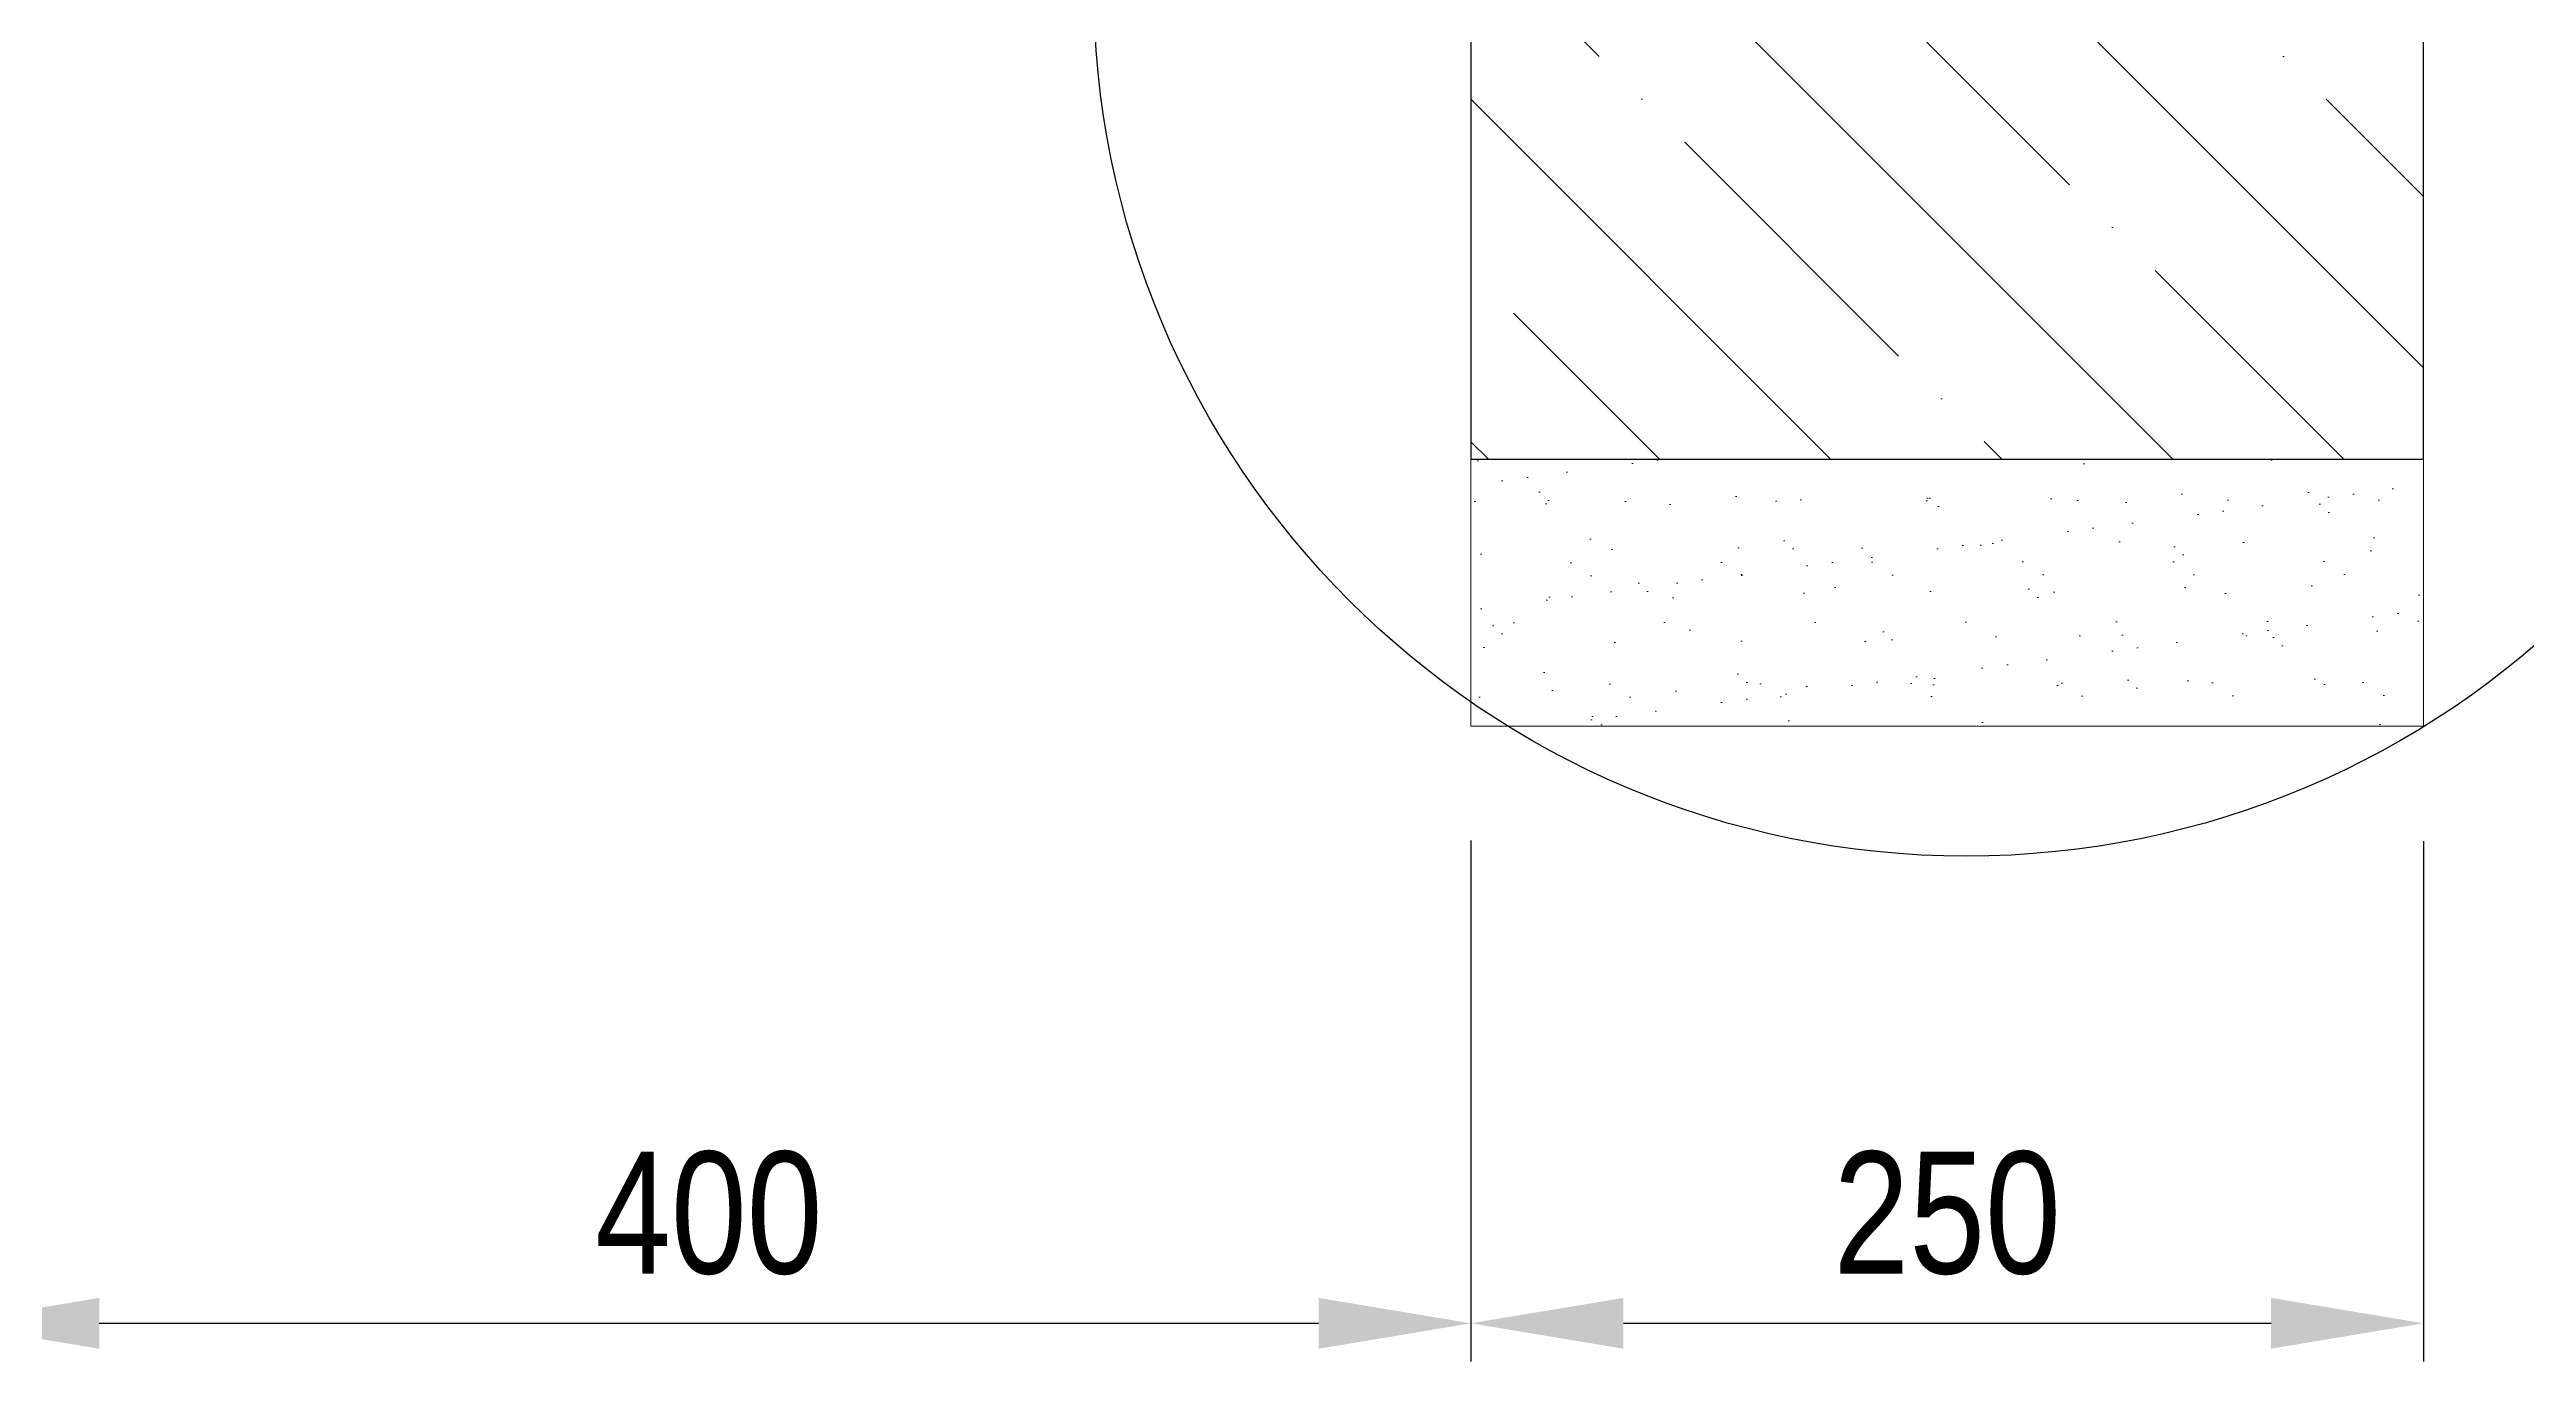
# Model space of a CAD drawing. Header units: millimetres. Extents: x 5064 to 11004, y 3085 to 7285.
# Drawn here: x 7805 to 8455, y 5074 to 5418 of the extents above; entities that cross this region are included whole.
import ezdxf

# ---------------------------------------------------------------- set-up
doc = ezdxf.new("R2010")
doc.units = ezdxf.units.MM
doc.header["$LTSCALE"] = 0.3
doc.layers.add('SRAFY', color=251, linetype='Continuous', lineweight=13)
doc.styles.add('SEACAD_Arial', font='arial.ttf', dxfattribs={"width": 0.8})
doc.dimstyles.new('ISO-25', dxfattribs={"dimtxt": 1.6, "dimasz": 2, "dimexe": 0.5, "dimexo": 1.5, "dimtad": 1, "dimdec": 0, "dimtxsty": 'SEACAD_Arial', "dimcen": 2, "dimadec": 0, "dimazin": 0, "dimtfac": 1, "dimtdec": 0, "dimtmove": 0, "dimatfit": 3, "dimfxl": 1, "dimarcsym": 0})

# ---------------------------------------------------------------- blocks, each defined once
blk = doc.blocks.new('*D136')
at = {"color": 0, "lineweight": -2, "transparency": 16777216}
for p, q in [((8457.95, 5560.5), (8643.9, 5560.5)), ((8633.9, 5520.5), (8633.9, 5350.51)), ((8457.93, 5310.51), (8643.9, 5310.51))]:
    blk.add_line(p, q, dxfattribs=at)
at = {"color": 0, "transparency": 16777216}
for points in [[(8627.24, 5520.5), (8640.57, 5520.5), (8633.9, 5560.5)], [(8627.24, 5350.51), (8640.57, 5350.51), (8633.9, 5310.51)]]:
    blk.add_solid(points, dxfattribs=at)
at = {"layer": 'Defpoints', "color": 0, "transparency": 16777216}
for p in [(8427.95, 5560.5), (8427.93, 5310.51), (8633.9, 5310.51)]:
    blk.add_point(p, dxfattribs=at)
at = {"color": 0, "transparency": 16777216, "insert": (8605.07, 5435.5), "char_height": 32, "attachment_point": 5, "rotation": 90, "style": 'SEACAD_Arial'}
blk.add_mtext('250', dxfattribs=at)
blk = doc.blocks.new('*D137')
at = {"color": 0, "lineweight": -2, "transparency": 16777216}
for p, q in [((8633.9, 5350.51), (8633.9, 5390.51)), ((8457.93, 5310.51), (8643.9, 5310.51)), ((8633.9, 5310.51), (8633.9, 5240.51)), ((8457.93, 5240.51), (8643.9, 5240.51)), ((8633.9, 5200.51), (8633.9, 5160.51))]:
    blk.add_line(p, q, dxfattribs=at)
at = {"color": 0, "transparency": 16777216}
for points in [[(8627.24, 5350.51), (8640.57, 5350.51), (8633.9, 5310.51)], [(8627.24, 5200.51), (8640.57, 5200.51), (8633.9, 5240.51)]]:
    blk.add_solid(points, dxfattribs=at)
at = {"layer": 'Defpoints', "color": 0, "transparency": 16777216}
for p in [(8427.93, 5310.51), (8427.93, 5240.51), (8633.9, 5240.51)]:
    blk.add_point(p, dxfattribs=at)
at = {"color": 0, "transparency": 16777216, "insert": (8605.07, 5275.51), "char_height": 32, "attachment_point": 5, "rotation": 90, "style": 'SEACAD_Arial'}
blk.add_mtext('70', dxfattribs=at)
blk = doc.blocks.new('*D142')
at = {"color": 0, "lineweight": -2, "transparency": 16777216}
for p, q in [((8427.93, 5210.34), (8427.93, 5073.82)), ((8177.95, 5160.1), (8177.95, 5073.82)), ((8217.95, 5083.82), (8387.93, 5083.82))]:
    blk.add_line(p, q, dxfattribs=at)
at = {"color": 0, "transparency": 16777216}
for points in [[(8217.95, 5090.48), (8217.95, 5077.15), (8177.95, 5083.82)], [(8387.93, 5090.48), (8387.93, 5077.15), (8427.93, 5083.82)]]:
    blk.add_solid(points, dxfattribs=at)
at = {"layer": 'Defpoints', "color": 0, "transparency": 16777216}
for p in [(8427.93, 5240.34), (8177.95, 5190.1), (8427.93, 5083.82)]:
    blk.add_point(p, dxfattribs=at)
at = {"color": 0, "transparency": 16777216, "insert": (8302.94, 5112.65), "char_height": 32, "attachment_point": 5, "style": 'SEACAD_Arial'}
blk.add_mtext('250', dxfattribs=at)
blk = doc.blocks.new('*D143')
at = {"color": 0, "lineweight": -2, "transparency": 16777216}
for p, q in [((8177.95, 5210.51), (8177.95, 5073.82)), ((7777.95, 5160.12), (7777.95, 5073.82)), ((7817.95, 5083.82), (8137.95, 5083.82))]:
    blk.add_line(p, q, dxfattribs=at)
at = {"color": 0, "transparency": 16777216}
for points in [[(7817.95, 5090.48), (7817.95, 5077.15), (7777.95, 5083.82)], [(8137.95, 5090.48), (8137.95, 5077.15), (8177.95, 5083.82)]]:
    blk.add_solid(points, dxfattribs=at)
at = {"layer": 'Defpoints', "color": 0, "transparency": 16777216}
for p in [(8177.95, 5240.51), (7777.95, 5190.12), (8177.95, 5083.82)]:
    blk.add_point(p, dxfattribs=at)
at = {"color": 0, "transparency": 16777216, "insert": (7977.95, 5112.65), "char_height": 32, "attachment_point": 5, "style": 'SEACAD_Arial'}
blk.add_mtext('400', dxfattribs=at)

msp = doc.modelspace()

# ---------------------------------------------------------------- hatches: boundary and pattern name
at = {"layer": 'SRAFY'}
h = msp.add_hatch(dxfattribs=at)
h.set_pattern_fill('ANSI35', color=256, scale=10, angle=90)
h.set_pattern_definition([(135, (61.97, 50.4), (-44.9013, -44.9013), []), (135, (61.97, 95.3), (-44.9013, -44.9013), [79.375, -15.875, 0, -15.875])])
h.paths.add_polyline_path([(8427.92, 5560.5), (8177.93, 5560.5), (8177.94, 5310.51), (8427.95, 5310.5)])
h = msp.add_hatch(dxfattribs=at)
h.set_pattern_fill('AR-SAND', color=256, scale=0.5)
h.set_pattern_definition([(37.5, (55.38, 781.748), (-0.800016, 24.47066), [0, -19.304, 0, -21.59, 0, -20.6375]), (7.5, (55.38, 781.748), (22.47616, 35.84126), [0, -10.414, 0, -17.399, 0, -6.6675]), (327.5, (39.758, 781.748), (39.54962, 0.07186), [0, -6.35, 0, -22.86, 0, -29.845]), (317.5, (39.76, 781.748), (38.17782, 11.14647), [0, -3.175, 0, -14.986, 0, -17.145])])
h.paths.add_polyline_path([(8177.93, 5310.51), (8427.94, 5310.54), (8427.94, 5240.51), (8177.95, 5240.5)])

# ---------------------------------------------------------------- linework, layer by layer
msp.add_lwpolyline([(8177.93, 5310.51), (8427.95, 5310.51), (8427.95, 5560.5), (8177.92, 5560.5)], close=True)
msp.add_circle((8307.92, 5435.38), 229.01)
at = {"color": 7, "linetype": 'Continuous'}
msp.add_circle((8427.94, 5260.11), 0.01, dxfattribs=at)
msp.add_circle((8427.94, 5260.11), 0.01, dxfattribs=at)
at = {"layer": 'SRAFY'}
for p, q in [((8177.95, 5310.51), (8177.95, 5240.51)), ((8427.93, 5310.51), (8427.93, 5240.51)), ((8177.95, 5240.51), (8427.93, 5240.51))]:
    msp.add_line(p, q, dxfattribs=at)

# ---------------------------------------------------------------- dimensions: what is measured, and where the dimension line sits
for base, p1, p2, override, picture, middle in [((8633.9, 5310.51), (8427.95, 5560.5), (8427.93, 5310.51), {"dimscale": 0}, '*D136', (8605.07, 5435.5)), ((8633.9, 5240.51), (8427.93, 5310.51), (8427.93, 5240.51), {"dimscale": 0, "dimtmove": 1}, '*D137', (8605.07, 5275.51))]:
    dim = msp.add_linear_dim(base=base, p1=p1, p2=p2, angle=90, dimstyle='ISO-25', override=override)
    dim.commit()
    dim.dimension.update_dxf_attribs({"geometry": picture, "text_midpoint": middle})
for base, p1, p2, picture, middle in [((8177.95, 5083.82), (7777.95, 5190.12), (8177.95, 5240.51), '*D143', (7977.95, 5112.65)), ((8427.93, 5083.82), (8177.95, 5190.1), (8427.93, 5240.34), '*D142', (8302.94, 5112.65))]:
    dim = msp.add_linear_dim(base=base, p1=p1, p2=p2, dimstyle='ISO-25', override={"dimscale": 0, "dimtix": 0, "dimtofl": 1, "dimtmove": 0, "dimatfit": 3})
    dim.commit()
    dim.dimension.update_dxf_attribs({"geometry": picture, "text_midpoint": middle})

doc.saveas('drawing.dxf')
